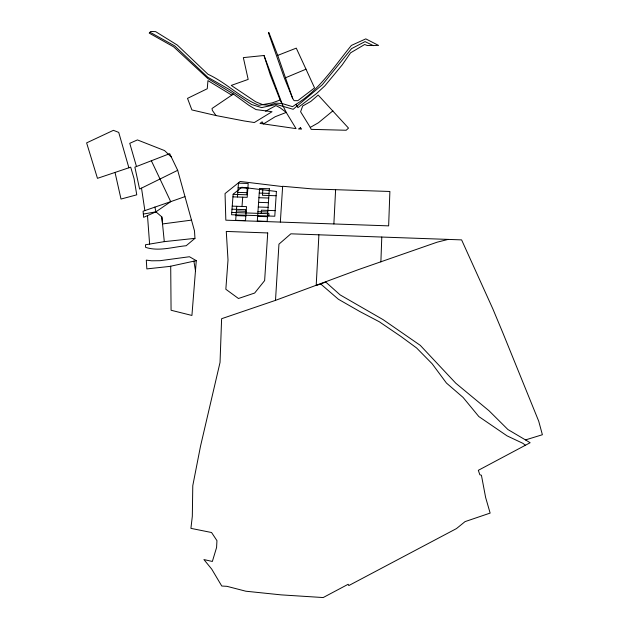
<?xml version="1.0" encoding="UTF-8"?>
<svg xmlns="http://www.w3.org/2000/svg" width="629" height="629" viewBox="0 0 629 629"><rect width="100%" height="100%" fill="white"/><g stroke="black" fill="none" stroke-linecap="round" stroke-linejoin="round"><path stroke-width="0.94" d="M380.883 261.947L381.787 237.047L461.607 239.885L492.853 308.902L502.925 333.024L538.707 421.171L542.387 434.733L525.498 439.915L507.902 429.528L489.048 410.776L455.789 383.218L420.258 345.345L383.085 319.634L340.14 294.907L325.759 282.059L316.19 285.558L318.903 234.806L381.787 237.047M333.873 223.948L335.611 189.683M525.498 439.915L530.137 442.73L478.323 470.319L479.848 474.769L481.421 475.241L485.627 497.484L490.14 513.091L465.059 521.614L456.457 528.596L348.796 585.568L348.175 584.27L323.188 597.55L281.124 594.869L245.845 591.213L226.998 586.338L221.762 586.024L211.737 569.143L203.906 559.566L212.358 561.461L216.58 547.505L216.95 540.649L211.564 532.519L190.917 528.36L192.317 516.338L192.781 485.682L200.486 446.323L220.04 362.422L221.612 318.706L275.502 300.363L278.954 244.154L290.857 233.815L318.903 234.806M280.337 222.061L282.649 186.27L312.519 188.928L389.886 191.475L388.643 225.866L225.835 220.181L225.048 193.567L240.136 181.466L282.633 186.593M268.842 216.022L269 213.734L231.755 212.445M261.192 213.467L261.412 210.18L275.148 210.644M262.82 189.809L262.442 195.297L276.123 195.745M245.475 212.924L245.711 209.654L231.999 209.19M247.299 187.929L246.796 194.786L233.139 194.337M242.016 206.469L242.7 197.184M236.732 206.288L235.671 220.299L245.499 220.637L246.521 206.619L232.235 206.139M237.432 197.011L238.477 183.165L248.203 183.479L247.197 197.325L232.942 196.861M196.279 260.65L169.775 266.413L146.848 268.905L146.298 260.131L151.636 260.799L160.01 260.697L189.447 256.734L196.279 260.65L191.924 315.451L171.072 310.254L170.711 266.209M265.611 111.184L275.942 105.609L280.023 107.701L286.226 112.426L275.18 116.735L263.512 123.921L262.12 121.822L260.029 123.41L296.055 128.63L286.226 112.426L280.141 100.019L272.098 102.928L258.889 105.31C240.341 97.802 226.267 82.619 207.995 74.277L177.323 45.099L155.654 31.639L150.826 31.45L149.23 33.133L173.683 46.868L207.782 78.507L233.398 94.043L248.872 105.295L256.011 109.588L272.035 111.718L254.336 122.529L244.241 120.972L215.999 115.547L191.884 109.933L187.513 98.368L207.256 88.744L207.955 80.622L231.763 95.152M194.951 238.36L186.168 245.735C172.794 246.969 158.94 251.655 145.613 247.37L145.48 244.775L164.295 241.638L194.951 238.36L194.503 230.945L177.685 170.31L169.688 153.657L134.873 167.149L139.599 189.07L177.685 170.31M332.906 110.838L318.447 122.741L310.27 127.412L311.182 129.362L346.17 130.25L348.513 128.104L318.172 95.073L310.757 101.481L302.691 105.994L300.599 111.742L310.27 127.412M151.345 160.717L170.718 201.642L143.09 211.218L143.624 217.335L155.929 211.831L170.718 201.642L184.942 196.633M296.062 104.28L297.91 107.661L316.654 93.446L324.878 85.827L342.121 64.991L350.581 52.828L364.686 44.486L367.194 45.485L378.572 45.43L365.779 38.872L351.375 45.43C334.4 66.139 319.618 89.805 296.345 104.084L292.564 106.663L282.012 103.51L275.95 103.148L269.039 105.247L262.82 104.713L255.681 101.78L231.252 85.418L248.172 79.411L243.344 57.609L264.015 55.494L282.012 103.51M233.398 94.043L212.02 108.495L212.358 110.397L215.999 115.547M285.44 77.799L306.001 69.19L314.555 87.903L297.808 100.671L294.097 100.679L292.737 98.619L284.284 77.807L268.449 32.826L268.819 32.37L277.719 55.399L292.737 98.619M277.719 55.399L296.267 48.134L306.001 69.19M275.502 300.363L358.412 269.621L437.124 242.189L448.178 239.405M143.333 214.064L155.929 211.831L161.826 216.911L162.534 223.948L191.601 220.111M238.132 187.772L247.865 188.079M237.778 192.38L247.535 192.702M259.25 193.079L269.039 193.394M258.928 197.71L268.725 198.033M258.605 202.357L268.41 202.68M258.283 207.012L268.103 207.342M236.378 210.951L246.175 211.281M257.953 211.682L267.789 212.012M236.024 215.621L245.837 215.959M257.631 216.36L267.474 216.698M373.422 45.673L365.056 41.616L351.548 48.63L322.315 84.773L293.161 109.297L276.398 104.43L261.633 107.606L251.584 104.532L228.94 89.271L207.782 77.249L174.697 45.893L150.056 32.26M525.419 445.238L522.856 443.311L507.068 435.866L478.834 416.563L463.078 397.426L446.441 383.053L432.178 363.806L416.626 347.994L400.901 336.444L379.318 321.781L360.15 311.709L338.394 299.255L320.641 283.923M171.45 157.132L164.531 150.567L137.421 139.921L129.755 143.318L136.485 166.528M280.141 100.019L270.297 74.961L264.015 55.494M128.882 167.786L118.724 132.397L113.417 130.329L86.613 142.885L97.464 178.337L130.698 167.172L134.056 178.589L136.752 194.825L121.004 199.055L115.028 172.44M154.86 207.027L155.929 211.831M193.889 261.09L195.477 270.784M141.509 188.118L144.867 210.581M161.826 216.911L164.295 241.638M147.493 215.605L149.608 244.091M267.718 232.95L264.636 280.589L254.666 293.035L238.462 298.5L225.842 289.261L228.012 260.013L226.275 231.433L267.718 232.95M276.406 191.452L274.787 216.227L231.574 214.748L233.147 194.196L241.788 187.261L276.406 191.452M269.346 188.771L267.16 221.392L257.3 221.046L259.573 188.456L269.346 188.771M300.442 127.711L298.523 128.976L301.566 129.063L300.442 127.711"/></g></svg>
